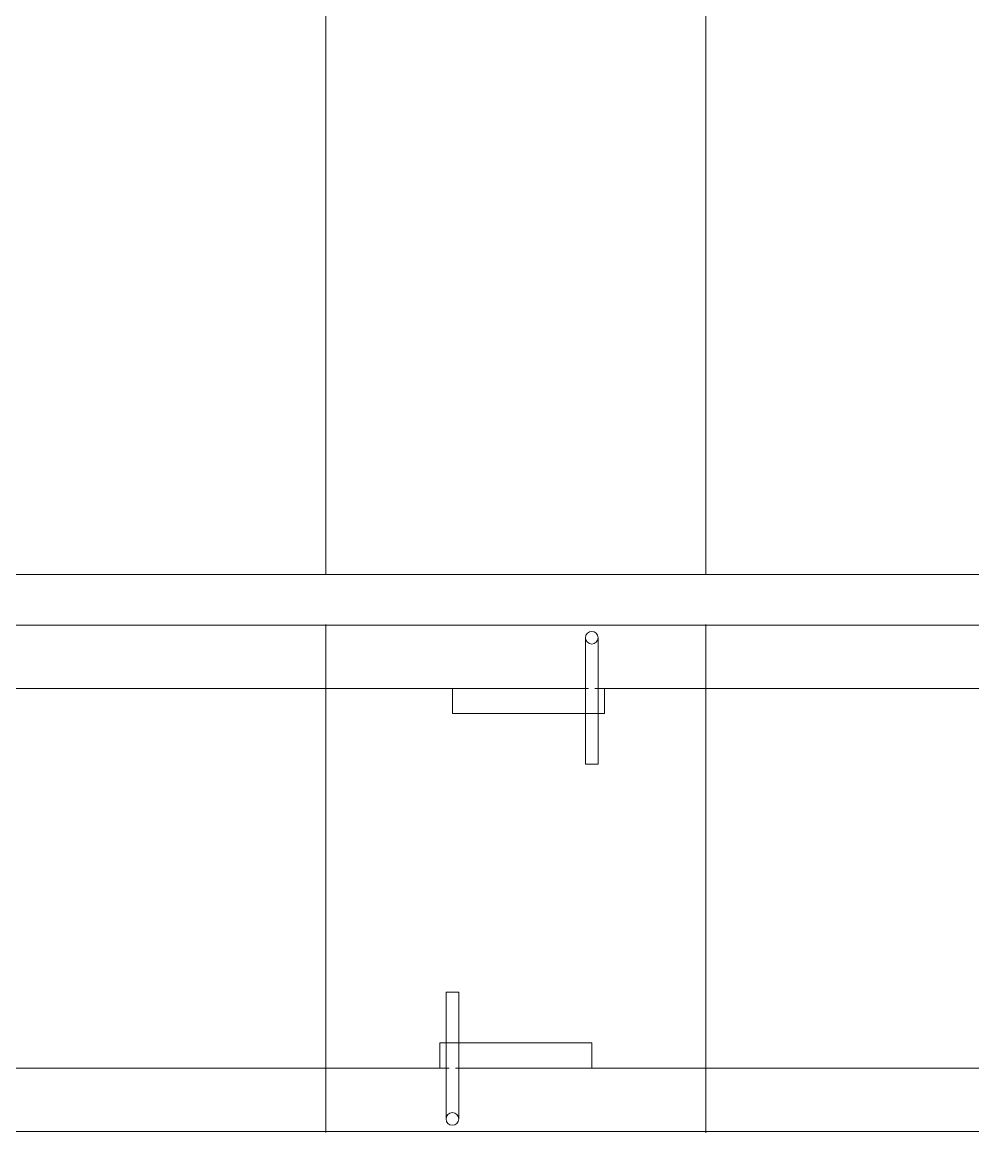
# Model space of a CAD drawing. Header units: millimetres. Extents: x -537608 to 253996, y -217170 to 186033.
# Drawn here: x -365351 to -364601, y -54552 to -53675 of the extents above; entities that cross this region are included whole.
import ezdxf

# ---------------------------------------------------------------- set-up
doc = ezdxf.new("R2010")
doc.units = ezdxf.units.MM
doc.layers.add('PDF _Геометрия', color=7, linetype='Continuous')

msp = doc.modelspace()

# ---------------------------------------------------------------- linework, layer by layer
at = {"layer": 'PDF _Геометрия', "color": 253, "lineweight": 9, "true_color": 0xaaaaaa}
for p, q in [((-365111.3691, -54111.1704), (-365111.3691, -52760.6694)), ((-365111.3691, -52760.6694), (-365111.3691, -54111.1704)), ((-364811.3764, -54111.1704), (-364811.3764, -52760.6694)), ((-364811.3764, -52760.6694), (-364811.3764, -54111.1704)), ((-365111.3691, -54200.6688), (-365111.3691, -54150.169)), ((-365111.3691, -54150.169), (-365111.3691, -54200.6688)), ((-364811.3764, -54200.6688), (-364811.3764, -54150.169)), ((-364811.3764, -54150.169), (-364811.3764, -54200.6688)), ((-365411.3703, -54200.6688), (-365111.3691, -54200.6688)), ((-365111.3691, -54500.67), (-365111.3691, -54200.6688)), ((-365111.3691, -54200.6688), (-365111.3691, -54500.67)), ((-365111.3691, -54200.6688), (-364903.8759, -54200.6688)), ((-364898.8725, -54200.6688), (-364811.3764, -54200.6688)), ((-364811.3764, -54200.6688), (-364811.3764, -54500.67)), ((-364811.3764, -54200.6688), (-364811.3764, -54500.67)), ((-364811.3764, -54200.6688), (-364511.3751, -54200.6688)), ((-365111.3691, -54500.67), (-365411.3703, -54500.67)), ((-365013.8746, -54500.67), (-365111.3691, -54500.67)), ((-365111.3691, -54500.67), (-365111.3691, -54551.5056)), ((-365111.3691, -54551.5056), (-365111.3691, -54500.67)), ((-364811.3764, -54500.67), (-365008.8712, -54500.67)), ((-364511.3751, -54500.67), (-364811.3764, -54500.67)), ((-364811.3764, -54551.6219), (-364811.3764, -54500.67)), ((-364811.3764, -54551.6219), (-364811.3764, -54500.67))]:
    msp.add_line(p, q, dxfattribs=at)
at = {"layer": 'PDF _Геометрия', "lineweight": 9}
for p, q in [((-362116.6525, -54110.671), (-366006.0939, -54110.671)), ((-366006.0939, -54150.6685), (-362116.6525, -54150.6685)), ((-364906.3734, -54160.6712), (-364906.3734, -54160.9209)), ((-364906.3734, -54160.9209), (-364906.3734, -54169.2873)), ((-364896.375, -54166.7856), (-364896.375, -54160.6712)), ((-364896.375, -54182.1361), (-364896.375, -54166.7856)), ((-364906.3734, -54169.2873), (-364906.3734, -54185.6713)), ((-364906.3734, -54185.6713), (-364906.3734, -54260.6716)), ((-364896.375, -54185.6713), (-364896.375, -54182.1361)), ((-364896.375, -54260.6716), (-364896.375, -54185.6713)), ((-365011.3686, -54200.6688), (-365011.3686, -54220.6697)), ((-364891.3715, -54220.6697), (-364891.3715, -54200.6688)), ((-365011.3686, -54220.6697), (-364891.3715, -54220.6697)), ((-364906.2011, -54260.6716), (-364906.3734, -54260.6716)), ((-364906.3734, -54260.6716), (-364906.2011, -54260.6716)), ((-364905.7016, -54260.6716), (-364906.2011, -54260.6716)), ((-364906.2011, -54260.6716), (-364905.7016, -54260.6716)), ((-364904.9094, -54260.6716), (-364905.7016, -54260.6716)), ((-364905.7016, -54260.6716), (-364904.9094, -54260.6716)), ((-364903.8759, -54260.6716), (-364904.9094, -54260.6716)), ((-364902.6703, -54260.6716), (-364903.8759, -54260.6716)), ((-364901.3699, -54260.6716), (-364902.6703, -54260.6716)), ((-364900.0781, -54260.6716), (-364901.3699, -54260.6716)), ((-364898.8725, -54260.6716), (-364900.0781, -54260.6716)), ((-364897.839, -54260.6716), (-364898.8725, -54260.6716)), ((-364897.839, -54260.6716), (-364897.0468, -54260.6716)), ((-364897.0468, -54260.6716), (-364897.839, -54260.6716)), ((-364897.0468, -54260.6716), (-364896.5473, -54260.6716)), ((-364896.5473, -54260.6716), (-364897.0468, -54260.6716)), ((-364896.5473, -54260.6716), (-364896.375, -54260.6716)), ((-364896.375, -54260.6716), (-364896.5473, -54260.6716)), ((-365016.3721, -54515.6675), (-365016.3721, -54440.6715)), ((-365016.3721, -54440.6715), (-365016.3721, -54515.6675)), ((-365016.1998, -54440.6715), (-365016.3721, -54440.6715)), ((-365016.3721, -54440.6715), (-365016.1998, -54440.6715)), ((-365016.1998, -54440.6715), (-365016.3721, -54440.6715)), ((-365016.3721, -54440.6715), (-365016.1998, -54440.6715)), ((-365015.7003, -54440.6715), (-365016.1998, -54440.6715)), ((-365016.1998, -54440.6715), (-365015.7003, -54440.6715)), ((-365015.7003, -54440.6715), (-365016.1998, -54440.6715)), ((-365016.1998, -54440.6715), (-365015.7003, -54440.6715)), ((-365014.9081, -54440.6715), (-365015.7003, -54440.6715)), ((-365015.7003, -54440.6715), (-365014.9081, -54440.6715)), ((-365014.9081, -54440.6715), (-365015.7003, -54440.6715)), ((-365015.7003, -54440.6715), (-365014.9081, -54440.6715)), ((-365014.9081, -54440.6715), (-365013.8746, -54440.6715)), ((-365013.8746, -54440.6715), (-365012.669, -54440.6715)), ((-365012.669, -54440.6715), (-365011.3686, -54440.6715)), ((-365011.3686, -54440.6715), (-365010.0768, -54440.6715)), ((-365010.0768, -54440.6715), (-365008.8712, -54440.6715)), ((-365008.8712, -54440.6715), (-365007.8378, -54440.6715)), ((-365007.8378, -54440.6715), (-365007.0455, -54440.6715)), ((-365007.0455, -54440.6715), (-365007.8378, -54440.6715)), ((-365007.8378, -54440.6715), (-365007.0455, -54440.6715)), ((-365007.0455, -54440.6715), (-365007.8378, -54440.6715)), ((-365007.0455, -54440.6715), (-365006.546, -54440.6715)), ((-365006.546, -54440.6715), (-365007.0455, -54440.6715)), ((-365007.0455, -54440.6715), (-365006.546, -54440.6715)), ((-365006.546, -54440.6715), (-365007.0455, -54440.6715)), ((-365006.546, -54440.6715), (-365006.3738, -54440.6715)), ((-365006.3738, -54440.6715), (-365006.546, -54440.6715)), ((-365006.546, -54440.6715), (-365006.3738, -54440.6715)), ((-365006.3738, -54440.6715), (-365006.546, -54440.6715)), ((-365006.3738, -54515.6675), (-365006.3738, -54440.6715)), ((-365006.3738, -54440.6715), (-365006.3738, -54515.6675)), ((-364901.3699, -54480.6691), (-365021.3756, -54480.6691)), ((-365021.3756, -54480.6691), (-365021.3756, -54500.67)), ((-364901.3699, -54500.67), (-364901.3699, -54480.6691)), ((-365016.3721, -54515.6675), (-365016.3721, -54519.2026)), ((-365016.3721, -54519.2026), (-365016.3721, -54515.6675)), ((-365016.3721, -54519.2026), (-365016.3721, -54534.5576)), ((-365016.3721, -54534.5576), (-365016.3721, -54519.2026)), ((-365006.3738, -54532.0515), (-365006.3738, -54515.6675)), ((-365006.3738, -54515.6675), (-365006.3738, -54532.0515)), ((-365016.3721, -54534.5576), (-365016.3721, -54540.6676)), ((-365016.3721, -54540.6676), (-365016.3721, -54534.5576)), ((-365006.3738, -54540.4178), (-365006.3738, -54532.0515)), ((-365006.3738, -54532.0515), (-365006.3738, -54540.4178)), ((-365006.3738, -54540.6676), (-365006.3738, -54540.4178)), ((-365006.3738, -54540.4178), (-365006.3738, -54540.6676)), ((-362106.6542, -54550.6702), (-365996.0955, -54550.6702))]:
    msp.add_line(p, q, dxfattribs=at)
for centre in [(-364901.3706, -54160.6705), (-365011.3765, -54540.6683), (-365011.3765, -54540.6683)]:
    msp.add_circle(centre, 4.9998, dxfattribs=at)

doc.saveas('drawing.dxf')
